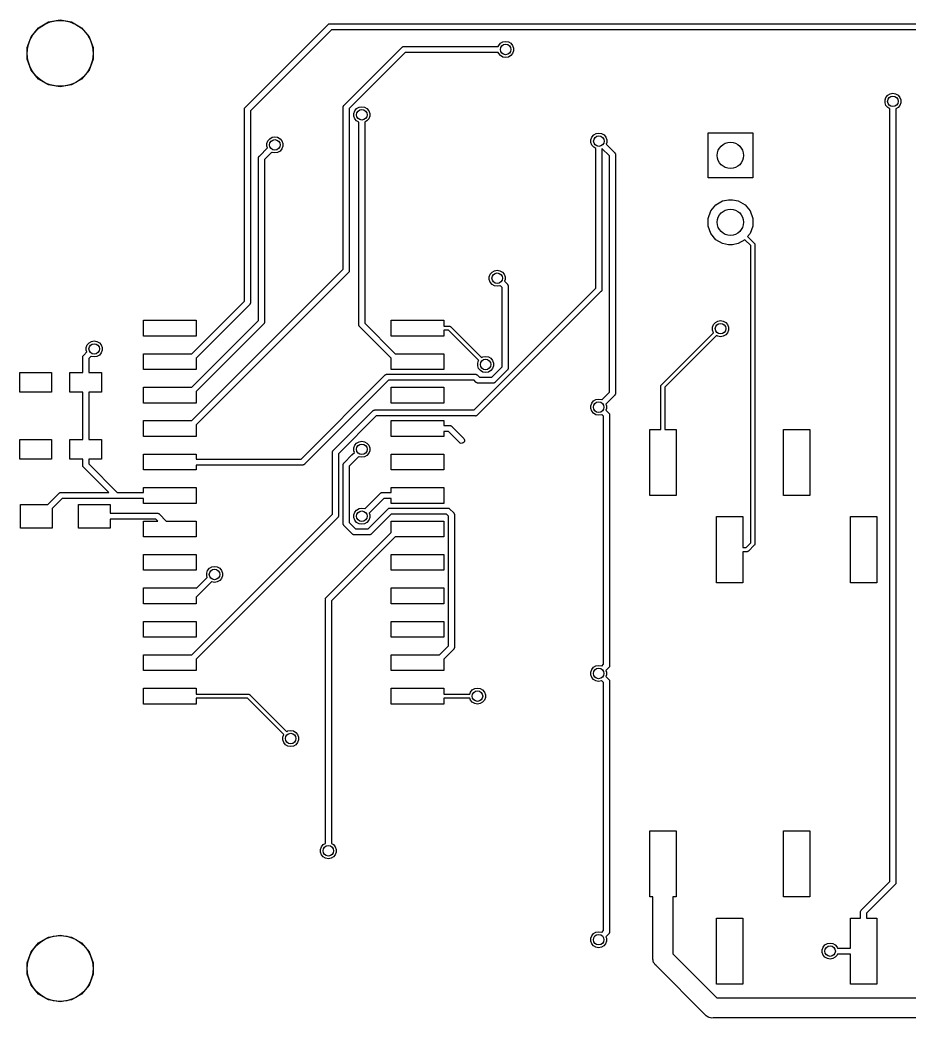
# Model space of a CAD drawing. Extents: x 107.7 to 187.2, y -109.2 to -71.3.
# Drawn here: x 107.67 to 141.43, y -109.22 to -71.33 of the extents above; entities that cross this region are included whole.
import ezdxf

# ---------------------------------------------------------------- set-up
doc = ezdxf.new("R2010")
doc.units = 0
doc.header["$MEASUREMENT"] = 0
doc.layers.add('BLACK', color=7, linetype='CONTINUOUS')

msp = doc.modelspace()

# ---------------------------------------------------------------- linework, layer by layer
at = {"layer": 'BLACK', "linetype": 'CONTINUOUS'}
for p, q in [((108.379, -71.6281), (108.76, -71.4077)), ((108.76, -71.4077), (109.195, -71.3311)), ((109.195, -71.3311), (109.629, -71.4077)), ((109.629, -71.4077), (110.01, -71.6281)), ((116.229, -74.6475), (119.365, -71.5119)), ((119.365, -71.5119), (119.375, -71.5003)), ((119.375, -71.5003), (119.388, -71.4927)), ((119.388, -71.4927), (119.4, -71.484)), ((119.4, -71.484), (119.405, -71.4827)), ((119.405, -71.4827), (119.41, -71.4801)), ((119.41, -71.4801), (119.425, -71.4775)), ((119.425, -71.4775), (119.439, -71.4736)), ((119.439, -71.4736), (119.454, -71.4749)), ((119.454, -71.4749), (163.235, -71.4749)), ((107.945, -72.38), (108.095, -71.9658)), ((108.095, -71.9658), (108.379, -71.6281)), ((110.01, -71.6281), (110.294, -71.9658)), ((110.294, -71.9658), (110.445, -72.38)), ((119.497, -71.7035), (116.421, -74.7792)), ((163.193, -71.7035), (119.497, -71.7035)), ((122.168, -72.3737), (122.178, -72.3621)), ((122.178, -72.3621), (122.191, -72.3545)), ((122.191, -72.3545), (122.204, -72.3458)), ((122.204, -72.3458), (122.209, -72.3444)), ((122.209, -72.3444), (122.213, -72.3419)), ((122.213, -72.3419), (122.228, -72.3393)), ((122.228, -72.3393), (122.243, -72.3353)), ((122.243, -72.3353), (122.258, -72.3367)), ((122.258, -72.3367), (125.833, -72.3367)), ((125.833, -72.3367), (125.847, -72.2986)), ((125.847, -72.2986), (125.915, -72.2176)), ((125.915, -72.2176), (126.007, -72.1647)), ((126.007, -72.1647), (126.111, -72.1463)), ((126.111, -72.1463), (126.215, -72.1647)), ((126.215, -72.1647), (126.307, -72.2176)), ((126.307, -72.2176), (126.375, -72.2986)), ((126.375, -72.2986), (126.411, -72.3981)), ((107.945, -72.8208), (107.945, -72.38)), ((110.445, -72.38), (110.445, -72.8208)), ((119.981, -74.5614), (122.168, -72.3737)), ((122.3, -72.5653), (120.172, -74.6931)), ((125.833, -72.5653), (122.3, -72.5653)), ((125.847, -72.6033), (125.833, -72.5653)), ((125.915, -72.6843), (125.847, -72.6033)), ((126.007, -72.7372), (125.915, -72.6843)), ((126.111, -72.7556), (126.007, -72.7372)), ((126.215, -72.7372), (126.111, -72.7556)), ((126.307, -72.6843), (126.215, -72.7372)), ((126.375, -72.6033), (126.307, -72.6843)), ((126.411, -72.5039), (126.375, -72.6033)), ((126.411, -72.3981), (126.411, -72.5039)), ((108.095, -73.235), (107.945, -72.8208)), ((110.445, -72.8208), (110.294, -73.235)), ((108.379, -73.5727), (108.095, -73.235)), ((110.294, -73.235), (110.01, -73.5727)), ((108.76, -73.7931), (108.379, -73.5727)), ((109.195, -73.8697), (108.76, -73.7931)), ((109.629, -73.7931), (109.195, -73.8697)), ((110.01, -73.5727), (109.629, -73.7931)), ((140.551, -74.2685), (140.619, -74.1874)), ((140.619, -74.1874), (140.711, -74.1345)), ((140.711, -74.1345), (140.815, -74.1162)), ((140.815, -74.1162), (140.919, -74.1345)), ((140.919, -74.1345), (141.011, -74.1874)), ((141.011, -74.1874), (141.079, -74.2685)), ((119.942, -74.6357), (119.946, -74.621)), ((119.944, -74.6508), (119.942, -74.6357)), ((119.946, -74.621), (119.949, -74.6061)), ((119.949, -74.6061), (119.951, -74.6017)), ((119.951, -74.6017), (119.953, -74.5967)), ((119.953, -74.5967), (119.961, -74.5843)), ((119.961, -74.5843), (119.969, -74.5712)), ((119.969, -74.5712), (119.981, -74.5614)), ((120.546, -74.6437), (120.65, -74.6254)), ((120.65, -74.6254), (120.754, -74.6437)), ((140.515, -74.3679), (140.551, -74.2685)), ((140.515, -74.4737), (140.515, -74.3679)), ((140.551, -74.5731), (140.515, -74.4737)), ((140.619, -74.6541), (140.551, -74.5731)), ((141.079, -74.5731), (141.011, -74.6541)), ((141.079, -74.2685), (141.115, -74.3679)), ((141.115, -74.4737), (141.079, -74.5731)), ((141.115, -74.3679), (141.115, -74.4737)), ((116.191, -74.7218), (116.195, -74.7071)), ((116.192, -74.7369), (116.191, -74.7218)), ((116.192, -82.0089), (116.192, -74.7369)), ((116.195, -74.7071), (116.198, -74.6922)), ((116.198, -74.6922), (116.2, -74.6878)), ((116.2, -74.6878), (116.201, -74.6828)), ((116.201, -74.6828), (116.21, -74.6704)), ((116.21, -74.6704), (116.218, -74.6573)), ((116.218, -74.6573), (116.229, -74.6475)), ((116.421, -74.7792), (116.421, -82.0512)), ((119.944, -80.7976), (119.944, -74.6508)), ((120.172, -74.6931), (120.172, -80.8399)), ((120.35, -74.8771), (120.386, -74.7777)), ((120.35, -74.9829), (120.35, -74.8771)), ((120.386, -75.0823), (120.35, -74.9829)), ((120.386, -74.7777), (120.454, -74.6966)), ((120.454, -74.6966), (120.546, -74.6437)), ((120.754, -74.6437), (120.846, -74.6966)), ((120.846, -74.6966), (120.914, -74.7777)), ((120.914, -74.7777), (120.95, -74.8771)), ((120.95, -74.9829), (120.914, -75.0823)), ((120.95, -74.8771), (120.95, -74.9829)), ((140.701, -74.7012), (140.619, -74.6541)), ((140.701, -74.8551), (140.701, -74.7012)), ((140.701, -104.034), (140.701, -74.8551)), ((140.701, -74.8551), (140.701, -74.8551)), ((141.011, -74.6541), (140.929, -74.7012)), ((140.929, -74.7012), (140.929, -104.076)), ((120.454, -75.1634), (120.386, -75.0823)), ((120.536, -75.2104), (120.454, -75.1634)), ((120.536, -82.8874), (120.536, -75.2104)), ((120.846, -75.1634), (120.764, -75.2104)), ((120.764, -75.2104), (120.764, -82.8451)), ((120.914, -75.0823), (120.846, -75.1634)), ((117.244, -75.7867), (117.348, -75.7684)), ((117.348, -75.7684), (117.452, -75.7867)), ((129.351, -75.8775), (129.388, -75.7781)), ((129.388, -75.7781), (129.456, -75.697)), ((129.456, -75.697), (129.547, -75.6441)), ((129.547, -75.6441), (129.651, -75.6258)), ((129.651, -75.6258), (129.756, -75.6441)), ((129.756, -75.6441), (129.847, -75.697)), ((129.847, -75.697), (129.915, -75.7781)), ((129.915, -75.7781), (129.951, -75.8775)), ((133.795, -77.3218), (133.795, -75.6218)), ((133.795, -75.6218), (135.495, -75.6218)), ((135.495, -75.6218), (135.495, -77.3218)), ((117.048, -76.0201), (117.084, -75.9207)), ((117.048, -76.1259), (117.048, -76.0201)), ((117.071, -76.1886), (117.048, -76.1259)), ((117.084, -75.9207), (117.152, -75.8396)), ((117.152, -75.8396), (117.244, -75.7867)), ((117.452, -75.7867), (117.544, -75.8396)), ((117.544, -75.8396), (117.612, -75.9207)), ((117.612, -75.9207), (117.648, -76.0201)), ((117.648, -76.1259), (117.612, -76.2253)), ((117.648, -76.0201), (117.648, -76.1259)), ((129.351, -75.9833), (129.351, -75.8775)), ((129.388, -76.0827), (129.351, -75.9833)), ((129.456, -76.1638), (129.388, -76.0827)), ((129.951, -75.9833), (129.929, -76.046)), ((129.929, -76.046), (130.242, -76.3592)), ((129.951, -75.8775), (129.951, -75.9833)), ((116.731, -76.5413), (116.733, -76.5369)), ((116.733, -76.5369), (116.735, -76.5319)), ((116.735, -76.5319), (116.744, -76.5195)), ((116.744, -76.5195), (116.751, -76.5064)), ((116.751, -76.5064), (116.763, -76.4966)), ((116.763, -76.4966), (117.071, -76.1886)), ((117.231, -76.3518), (116.954, -76.6283)), ((117.244, -76.3593), (117.231, -76.3518)), ((117.348, -76.3776), (117.244, -76.3593)), ((117.452, -76.3593), (117.348, -76.3776)), ((117.544, -76.3064), (117.452, -76.3593)), ((117.612, -76.2253), (117.544, -76.3064)), ((129.537, -76.2108), (129.456, -76.1638)), ((129.537, -76.3647), (129.537, -76.2108)), ((129.537, -81.5123), (129.537, -76.3647)), ((129.537, -76.3647), (129.537, -76.3647)), ((129.769, -76.2092), (129.766, -76.2108)), ((129.766, -76.2108), (129.766, -81.5547)), ((130.05, -76.4909), (129.769, -76.2092)), ((130.05, -85.4595), (130.05, -76.4909)), ((130.242, -76.3592), (130.253, -76.3689)), ((130.253, -76.3689), (130.261, -76.3821)), ((130.261, -76.3821), (130.27, -76.3945)), ((130.27, -76.3945), (130.271, -76.3994)), ((130.271, -76.3994), (130.274, -76.4038)), ((130.274, -76.4038), (130.276, -76.4188)), ((130.276, -76.4188), (130.28, -76.4334)), ((130.28, -76.4334), (130.279, -76.4485)), ((130.279, -76.4485), (130.279, -85.5019)), ((116.724, -76.5709), (116.728, -76.5562)), ((116.726, -76.586), (116.724, -76.5709)), ((116.726, -77.48), (116.726, -76.586)), ((116.728, -76.5562), (116.731, -76.5413)), ((116.954, -76.6283), (116.954, -82.7878)), ((116.726, -82.7455), (116.726, -77.48)), ((116.726, -77.48), (116.726, -77.48)), ((135.495, -77.3218), (133.795, -77.3218)), ((133.898, -78.5802), (134.091, -78.3506)), ((134.091, -78.3506), (134.35, -78.2007)), ((134.35, -78.2007), (134.571, -78.1618)), ((134.571, -78.1618), (134.72, -78.1618)), ((134.72, -78.1618), (134.941, -78.2007)), ((134.941, -78.2007), (135.2, -78.3506)), ((135.2, -78.3506), (135.393, -78.5802)), ((133.795, -78.8619), (133.898, -78.5802)), ((135.393, -78.5802), (135.495, -78.8619)), ((133.795, -79.1617), (133.795, -78.8619)), ((133.898, -79.4433), (133.795, -79.1617)), ((135.495, -79.1617), (135.393, -79.4433)), ((135.495, -78.8619), (135.495, -79.1617)), ((134.091, -79.673), (133.898, -79.4433)), ((135.393, -79.4433), (135.298, -79.5565)), ((135.298, -79.5565), (135.547, -79.8055)), ((134.35, -79.8228), (134.091, -79.673)), ((134.571, -79.8618), (134.35, -79.8228)), ((134.72, -79.8618), (134.571, -79.8618)), ((134.941, -79.8228), (134.72, -79.8618)), ((135.199, -79.6735), (134.941, -79.8228)), ((135.419, -79.8933), (135.199, -79.6735)), ((135.419, -91.1854), (135.419, -79.8933)), ((135.547, -79.8055), (135.555, -79.812)), ((135.555, -79.812), (135.56, -79.8208)), ((135.56, -79.8208), (135.566, -79.8291)), ((135.566, -79.8291), (135.566, -79.8324)), ((135.566, -79.8324), (135.568, -79.8353)), ((135.568, -79.8353), (135.57, -79.8453)), ((135.57, -79.8453), (135.572, -79.855)), ((135.572, -79.855), (135.572, -79.8651)), ((135.572, -79.8651), (135.572, -91.2137)), ((114.199, -86.5426), (119.944, -80.7976)), ((120.135, -80.9292), (114.36, -86.7042)), ((120.147, -80.9195), (120.135, -80.9292)), ((120.154, -80.9064), (120.147, -80.9195)), ((120.163, -80.894), (120.154, -80.9064)), ((120.164, -80.889), (120.163, -80.894)), ((120.167, -80.8846), (120.164, -80.889)), ((120.17, -80.8697), (120.167, -80.8846)), ((120.174, -80.855), (120.17, -80.8697)), ((120.172, -80.8399), (120.174, -80.855)), ((125.491, -81.0823), (125.527, -80.9829)), ((125.491, -81.1881), (125.491, -81.0823)), ((125.527, -80.9829), (125.595, -80.9019)), ((125.595, -80.9019), (125.687, -80.849)), ((125.687, -80.849), (125.791, -80.8306)), ((125.791, -80.8306), (125.895, -80.849)), ((125.895, -80.849), (125.987, -80.9019)), ((125.987, -80.9019), (126.055, -80.9829)), ((126.055, -80.9829), (126.091, -81.0823)), ((126.091, -81.0823), (126.091, -81.1881)), ((125.527, -81.2875), (125.491, -81.1881)), ((125.595, -81.3686), (125.527, -81.2875)), ((125.687, -81.4215), (125.595, -81.3686)), ((125.791, -81.4398), (125.687, -81.4215)), ((125.895, -81.4215), (125.791, -81.4398)), ((125.908, -81.414), (125.895, -81.4215)), ((125.977, -81.4826), (125.908, -81.414)), ((126.091, -81.1881), (126.068, -81.2508)), ((126.068, -81.2508), (126.168, -81.3509)), ((126.168, -81.3509), (126.18, -81.3606)), ((126.18, -81.3606), (126.187, -81.3737)), ((126.187, -81.3737), (126.196, -81.3862)), ((126.196, -81.3862), (126.197, -81.3911)), ((126.197, -81.3911), (126.2, -81.3955)), ((126.2, -81.3955), (126.203, -81.4105)), ((126.203, -81.4105), (126.207, -81.4251)), ((126.207, -81.4251), (126.205, -81.4402)), ((126.205, -81.4402), (126.205, -84.5404)), ((124.913, -86.1362), (129.537, -81.5123)), ((129.729, -81.644), (125.045, -86.3278)), ((125.977, -84.498), (125.977, -81.4826)), ((129.74, -81.6343), (129.729, -81.644)), ((129.748, -81.6211), (129.74, -81.6343)), ((129.757, -81.6087), (129.748, -81.6211)), ((129.758, -81.6038), (129.757, -81.6087)), ((129.76, -81.5994), (129.758, -81.6038)), ((129.763, -81.5844), (129.76, -81.5994)), ((129.767, -81.5698), (129.763, -81.5844)), ((129.766, -81.5547), (129.767, -81.5698)), ((114.199, -84.0026), (116.192, -82.0089)), ((116.384, -82.1405), (114.36, -84.1642)), ((116.396, -82.1308), (116.384, -82.1405)), ((116.403, -82.1177), (116.396, -82.1308)), ((116.412, -82.1053), (116.403, -82.1177)), ((116.413, -82.1003), (116.412, -82.1053)), ((116.416, -82.0959), (116.413, -82.1003)), ((116.418, -82.0809), (116.416, -82.0959)), ((116.422, -82.0663), (116.418, -82.0809)), ((116.421, -82.0512), (116.422, -82.0663)), ((112.36, -83.3326), (112.36, -82.7326)), ((112.36, -82.7326), (114.36, -82.7326)), ((114.199, -85.2726), (116.726, -82.7455)), ((114.36, -82.7326), (114.36, -83.3326)), ((116.917, -82.8772), (114.36, -85.4342)), ((116.929, -82.8674), (116.917, -82.8772)), ((116.936, -82.8543), (116.929, -82.8674)), ((116.945, -82.8419), (116.936, -82.8543)), ((116.947, -82.8369), (116.945, -82.8419)), ((116.949, -82.8325), (116.947, -82.8369)), ((116.952, -82.8176), (116.949, -82.8325)), ((116.956, -82.8029), (116.952, -82.8176)), ((116.954, -82.7878), (116.956, -82.8029)), ((120.534, -82.9025), (120.536, -82.8874)), ((120.538, -82.9172), (120.534, -82.9025)), ((120.541, -82.9321), (120.538, -82.9172)), ((120.543, -82.9365), (120.541, -82.9321)), ((120.545, -82.9415), (120.543, -82.9365)), ((120.554, -82.9539), (120.545, -82.9415)), ((120.561, -82.967), (120.554, -82.9539)), ((120.573, -82.9768), (120.561, -82.967)), ((121.76, -84.1642), (120.573, -82.9768)), ((120.764, -82.8451), (121.922, -84.0026)), ((121.76, -83.3326), (121.76, -82.7326)), ((121.76, -82.7326), (123.76, -82.7326)), ((123.76, -82.7326), (123.76, -82.9564)), ((123.76, -82.9564), (123.969, -82.9564)), ((123.969, -82.9564), (123.979, -82.9555)), ((123.979, -82.9555), (123.989, -82.9581)), ((123.989, -82.9581), (123.999, -82.9599)), ((123.999, -82.9599), (124.002, -82.9616)), ((124.002, -82.9616), (124.005, -82.9625)), ((124.005, -82.9625), (124.014, -82.9683)), ((124.014, -82.9683), (124.022, -82.9733)), ((124.022, -82.9733), (124.029, -82.9811)), ((133.97, -82.9971), (134.006, -82.8977)), ((134.006, -82.8977), (134.074, -82.8166)), ((134.074, -82.8166), (134.166, -82.7637)), ((134.166, -82.7637), (134.27, -82.7454)), ((134.27, -82.7454), (134.374, -82.7637)), ((134.374, -82.7637), (134.466, -82.8166)), ((134.466, -82.8166), (134.534, -82.8977)), ((134.534, -82.8977), (134.57, -82.9971)), ((114.36, -83.3326), (112.36, -83.3326)), ((123.76, -83.3326), (121.76, -83.3326)), ((123.941, -83.1088), (123.76, -83.1088)), ((123.76, -83.1088), (123.76, -83.3326)), ((125.088, -84.2557), (123.941, -83.1088)), ((124.029, -82.9811), (125.199, -84.1509)), ((132.028, -85.1838), (134.008, -83.2043)), ((134.119, -83.3091), (132.156, -85.2716)), ((133.97, -83.1029), (133.97, -82.9971)), ((134.006, -83.2023), (133.97, -83.1029)), ((134.008, -83.2043), (134.006, -83.2023)), ((134.166, -83.3363), (134.119, -83.3091)), ((134.27, -83.3546), (134.166, -83.3363)), ((134.374, -83.3363), (134.27, -83.3546)), ((134.466, -83.2834), (134.374, -83.3363)), ((134.534, -83.2023), (134.466, -83.2834)), ((134.57, -83.1029), (134.534, -83.2023)), ((134.57, -82.9971), (134.57, -83.1029)), ((110.19, -83.7671), (110.226, -83.6677)), ((110.226, -83.6677), (110.294, -83.5866)), ((110.294, -83.5866), (110.386, -83.5337)), ((110.386, -83.5337), (110.49, -83.5154)), ((110.49, -83.5154), (110.594, -83.5337)), ((110.594, -83.5337), (110.686, -83.5866)), ((110.686, -83.5866), (110.754, -83.6677)), ((110.754, -83.6677), (110.79, -83.7671)), ((110.054, -84.1299), (110.058, -84.1152)), ((110.058, -84.1152), (110.061, -84.1003)), ((110.061, -84.1003), (110.063, -84.0959)), ((110.063, -84.0959), (110.065, -84.0909)), ((110.065, -84.0909), (110.074, -84.0785)), ((110.074, -84.0785), (110.081, -84.0654)), ((110.081, -84.0654), (110.093, -84.0556)), ((110.093, -84.0556), (110.213, -83.9356)), ((110.19, -83.8729), (110.19, -83.7671)), ((110.213, -83.9356), (110.19, -83.8729)), ((110.373, -84.0988), (110.284, -84.1873)), ((110.386, -84.1063), (110.373, -84.0988)), ((110.49, -84.1246), (110.386, -84.1063)), ((110.594, -84.1063), (110.49, -84.1246)), ((110.686, -84.0534), (110.594, -84.1063)), ((110.754, -83.9723), (110.686, -84.0534)), ((110.79, -83.8729), (110.754, -83.9723)), ((110.79, -83.7671), (110.79, -83.8729)), ((112.36, -84.6026), (112.36, -84.0026)), ((112.36, -84.0026), (114.199, -84.0026)), ((121.922, -84.0026), (123.76, -84.0026)), ((123.76, -84.0026), (123.76, -84.6026)), ((125.246, -84.1237), (125.35, -84.1054)), ((125.35, -84.1054), (125.454, -84.1237)), ((110.056, -84.145), (110.054, -84.1299)), ((110.056, -84.715), (110.056, -84.145)), ((110.284, -84.1873), (110.284, -84.715)), ((114.36, -84.1642), (114.36, -84.6026)), ((121.76, -84.6026), (121.76, -84.1642)), ((125.05, -84.3571), (125.086, -84.2577)), ((125.05, -84.4629), (125.05, -84.3571)), ((125.086, -84.5623), (125.05, -84.4629)), ((125.086, -84.2577), (125.088, -84.2557)), ((125.199, -84.1509), (125.246, -84.1237)), ((125.454, -84.1237), (125.546, -84.1766)), ((125.546, -84.1766), (125.614, -84.2577)), ((125.614, -84.2577), (125.65, -84.3571)), ((125.65, -84.4629), (125.614, -84.5623)), ((125.65, -84.3571), (125.65, -84.4629)), ((107.67, -85.465), (107.67, -84.715)), ((107.67, -84.715), (108.87, -84.715)), ((108.87, -84.715), (108.87, -85.465)), ((109.57, -85.465), (109.57, -84.715)), ((109.57, -84.715), (110.056, -84.715)), ((110.284, -84.715), (110.77, -84.715)), ((110.77, -84.715), (110.77, -85.465)), ((114.36, -84.6026), (112.36, -84.6026)), ((118.347, -87.9983), (121.528, -84.8174)), ((121.528, -84.8174), (121.538, -84.8058)), ((121.538, -84.8058), (121.551, -84.7982)), ((121.551, -84.7982), (121.563, -84.7895)), ((121.563, -84.7895), (121.568, -84.7882)), ((121.568, -84.7882), (121.573, -84.7856)), ((121.573, -84.7856), (121.588, -84.783)), ((121.588, -84.783), (121.602, -84.7791)), ((121.602, -84.7791), (121.617, -84.7804)), ((121.617, -84.7804), (124.953, -84.7804)), ((123.76, -84.6026), (121.76, -84.6026)), ((124.953, -84.7804), (124.969, -84.7791)), ((124.969, -84.7791), (124.983, -84.783)), ((124.983, -84.783), (124.998, -84.7856)), ((124.998, -84.7856), (125.003, -84.7882)), ((125.003, -84.7882), (125.007, -84.7895)), ((125.007, -84.7895), (125.02, -84.7982)), ((125.02, -84.7982), (125.033, -84.8058)), ((125.033, -84.8058), (125.043, -84.8174)), ((125.043, -84.8174), (125.113, -84.8878)), ((125.154, -84.6434), (125.086, -84.5623)), ((125.246, -84.6963), (125.154, -84.6434)), ((125.35, -84.7146), (125.246, -84.6963)), ((125.454, -84.6963), (125.35, -84.7146)), ((125.546, -84.6434), (125.454, -84.6963)), ((125.614, -84.5623), (125.546, -84.6434)), ((125.587, -84.8878), (125.977, -84.498)), ((126.168, -84.6297), (125.719, -85.0794)), ((126.18, -84.62), (126.168, -84.6297)), ((126.187, -84.6068), (126.18, -84.62)), ((126.196, -84.5944), (126.187, -84.6068)), ((126.197, -84.5895), (126.196, -84.5944)), ((126.2, -84.585), (126.197, -84.5895)), ((126.203, -84.5701), (126.2, -84.585)), ((126.207, -84.5555), (126.203, -84.5701)), ((126.205, -84.5404), (126.207, -84.5555)), ((121.66, -85.009), (118.479, -88.1899)), ((124.911, -85.009), (121.66, -85.009)), ((124.981, -85.0794), (124.911, -85.009)), ((124.991, -85.091), (124.981, -85.0794)), ((125.004, -85.0986), (124.991, -85.091)), ((125.017, -85.1073), (125.004, -85.0986)), ((125.022, -85.1086), (125.017, -85.1073)), ((125.026, -85.1112), (125.022, -85.1086)), ((125.041, -85.1138), (125.026, -85.1112)), ((125.056, -85.1177), (125.041, -85.1138)), ((125.071, -85.1164), (125.056, -85.1177)), ((125.629, -85.1164), (125.071, -85.1164)), ((125.113, -84.8878), (125.587, -84.8878)), ((125.644, -85.1177), (125.629, -85.1164)), ((125.659, -85.1138), (125.644, -85.1177)), ((125.674, -85.1112), (125.659, -85.1138)), ((125.678, -85.1086), (125.674, -85.1112)), ((125.683, -85.1073), (125.678, -85.1086)), ((125.696, -85.0986), (125.683, -85.1073)), ((125.709, -85.091), (125.696, -85.0986)), ((125.719, -85.0794), (125.709, -85.091)), ((132.003, -85.2333), (132.006, -85.2235)), ((132.004, -85.2433), (132.003, -85.2333)), ((132.004, -86.875), (132.004, -85.2433)), ((132.006, -85.2235), (132.007, -85.2135)), ((132.007, -85.2135), (132.009, -85.2106)), ((132.009, -85.2106), (132.01, -85.2073)), ((132.01, -85.2073), (132.016, -85.199)), ((132.016, -85.199), (132.021, -85.1903)), ((132.021, -85.1903), (132.028, -85.1838)), ((108.87, -85.465), (107.67, -85.465)), ((110.056, -85.465), (109.57, -85.465)), ((110.056, -87.255), (110.056, -85.465)), ((110.77, -85.465), (110.284, -85.465)), ((110.284, -85.465), (110.284, -87.255)), ((112.36, -85.8726), (112.36, -85.2726)), ((112.36, -85.2726), (114.199, -85.2726)), ((114.36, -85.4342), (114.36, -85.8726)), ((121.76, -85.8726), (121.76, -85.2726)), ((121.76, -85.2726), (123.76, -85.2726)), ((123.76, -85.2726), (123.76, -85.8726)), ((129.759, -85.751), (130.05, -85.4595)), ((130.242, -85.5912), (129.919, -85.9142)), ((130.253, -85.5815), (130.242, -85.5912)), ((130.261, -85.5683), (130.253, -85.5815)), ((130.27, -85.5559), (130.261, -85.5683)), ((130.271, -85.551), (130.27, -85.5559)), ((130.274, -85.5466), (130.271, -85.551)), ((130.276, -85.5316), (130.274, -85.5466)), ((130.28, -85.517), (130.276, -85.5316)), ((130.279, -85.5019), (130.28, -85.517)), ((132.156, -85.2716), (132.156, -86.875)), ((114.36, -85.8726), (112.36, -85.8726)), ((123.76, -85.8726), (121.76, -85.8726)), ((129.342, -85.9769), (129.378, -85.8775)), ((129.342, -86.0827), (129.342, -85.9769)), ((129.378, -85.8775), (129.446, -85.7964)), ((129.446, -85.7964), (129.537, -85.7435)), ((129.537, -85.7435), (129.642, -85.7252)), ((129.642, -85.7252), (129.746, -85.7435)), ((129.746, -85.7435), (129.759, -85.751)), ((129.919, -85.9142), (129.942, -85.9769)), ((129.942, -85.9769), (129.942, -86.0827)), ((119.574, -87.6679), (121.069, -86.1732)), ((121.201, -86.3648), (119.766, -87.7995)), ((121.069, -86.1732), (121.079, -86.1616)), ((121.079, -86.1616), (121.092, -86.154)), ((121.092, -86.154), (121.104, -86.1453)), ((121.104, -86.1453), (121.109, -86.144)), ((121.109, -86.144), (121.113, -86.1414)), ((121.113, -86.1414), (121.128, -86.1388)), ((121.128, -86.1388), (121.143, -86.1349)), ((121.143, -86.1349), (121.158, -86.1362)), ((121.158, -86.1362), (124.913, -86.1362)), ((124.956, -86.3648), (121.201, -86.3648)), ((124.971, -86.3661), (124.956, -86.3648)), ((124.985, -86.3622), (124.971, -86.3661)), ((125, -86.3596), (124.985, -86.3622)), ((125.005, -86.357), (125, -86.3596)), ((125.01, -86.3557), (125.005, -86.357)), ((125.022, -86.347), (125.01, -86.3557)), ((125.035, -86.3394), (125.022, -86.347)), ((125.045, -86.3278), (125.035, -86.3394)), ((129.378, -86.1821), (129.342, -86.0827)), ((129.446, -86.2632), (129.378, -86.1821)), ((129.537, -86.3161), (129.446, -86.2632)), ((129.642, -86.3344), (129.537, -86.3161)), ((129.746, -86.3161), (129.642, -86.3344)), ((129.759, -86.3086), (129.746, -86.3161)), ((129.827, -86.3771), (129.759, -86.3086)), ((129.827, -95.7917), (129.827, -86.3771)), ((129.942, -86.0827), (129.919, -86.1454)), ((129.919, -86.1454), (130.019, -86.2454)), ((130.019, -86.2454), (130.031, -86.2552)), ((130.031, -86.2552), (130.038, -86.2683)), ((130.038, -86.2683), (130.047, -86.2807)), ((130.047, -86.2807), (130.048, -86.2857)), ((130.048, -86.2857), (130.051, -86.2901)), ((130.051, -86.2901), (130.053, -86.305)), ((130.053, -86.305), (130.057, -86.3197)), ((130.057, -86.3197), (130.056, -86.3348)), ((130.056, -86.3348), (130.056, -95.834)), ((112.36, -87.1426), (112.36, -86.5426)), ((112.36, -86.5426), (114.199, -86.5426)), ((114.36, -86.7042), (114.36, -87.1426)), ((121.76, -87.1426), (121.76, -86.5426)), ((121.76, -86.5426), (123.76, -86.5426)), ((123.76, -86.5426), (123.76, -86.7283)), ((123.76, -86.7283), (123.984, -86.7283)), ((123.984, -86.7283), (123.999, -86.727)), ((123.999, -86.727), (124.014, -86.7309)), ((124.014, -86.7309), (124.028, -86.7335)), ((124.028, -86.7335), (124.033, -86.7361)), ((124.033, -86.7361), (124.038, -86.7374)), ((124.038, -86.7374), (124.05, -86.7461)), ((124.05, -86.7461), (124.063, -86.7537)), ((124.063, -86.7537), (124.073, -86.7653)), ((124.073, -86.7653), (124.524, -87.2162)), ((114.36, -87.1426), (112.36, -87.1426)), ((123.76, -87.1426), (121.76, -87.1426)), ((123.941, -86.9569), (123.76, -86.9569)), ((123.76, -86.9569), (123.76, -87.1426)), ((124.362, -87.3779), (123.941, -86.9569)), ((131.58, -89.385), (131.58, -86.875)), ((131.58, -86.875), (132.004, -86.875)), ((132.156, -86.875), (132.58, -86.875)), ((132.58, -86.875), (132.58, -89.385)), ((136.66, -89.385), (136.66, -86.875)), ((136.66, -86.875), (137.66, -86.875)), ((137.66, -86.875), (137.66, -89.385)), ((107.67, -88.005), (107.67, -87.255)), ((107.67, -87.255), (108.87, -87.255)), ((108.87, -87.255), (108.87, -88.005)), ((109.57, -88.005), (109.57, -87.255)), ((109.57, -87.255), (110.056, -87.255)), ((110.284, -87.255), (110.77, -87.255)), ((110.77, -87.255), (110.77, -88.005)), ((120.35, -87.5771), (120.386, -87.4777)), ((120.386, -87.4777), (120.454, -87.3966)), ((120.454, -87.3966), (120.546, -87.3437)), ((120.546, -87.3437), (120.65, -87.3254)), ((120.65, -87.3254), (120.754, -87.3437)), ((120.754, -87.3437), (120.846, -87.3966)), ((120.846, -87.3966), (120.914, -87.4777)), ((120.914, -87.4777), (120.95, -87.5771)), ((124.387, -87.3952), (124.362, -87.3779)), ((124.426, -87.4056), (124.387, -87.3952)), ((124.466, -87.4021), (124.426, -87.4056)), ((124.503, -87.3851), (124.466, -87.4021)), ((124.531, -87.3566), (124.503, -87.3851)), ((124.524, -87.2162), (124.541, -87.2409)), ((124.548, -87.32), (124.531, -87.3566)), ((124.541, -87.2409), (124.552, -87.2799)), ((124.552, -87.2799), (124.548, -87.32)), ((112.36, -88.4126), (112.36, -87.8126)), ((112.36, -87.8126), (114.36, -87.8126)), ((114.36, -87.8126), (114.36, -87.9983)), ((119.536, -87.7421), (119.54, -87.7274)), ((119.537, -87.7572), (119.536, -87.7421)), ((119.537, -90.094), (119.537, -87.7572)), ((119.54, -87.7274), (119.542, -87.7125)), ((119.542, -87.7125), (119.545, -87.7081)), ((119.545, -87.7081), (119.546, -87.7032)), ((119.546, -87.7032), (119.555, -87.6907)), ((119.555, -87.6907), (119.563, -87.6776)), ((119.563, -87.6776), (119.574, -87.6679)), ((119.766, -87.7995), (119.766, -90.1363)), ((119.981, -88.1378), (120.276, -87.8421)), ((120.276, -87.8421), (120.373, -87.7456)), ((120.276, -87.8421), (120.276, -87.8421)), ((120.35, -87.6829), (120.35, -87.5771)), ((120.373, -87.7456), (120.35, -87.6829)), ((120.846, -87.8634), (120.754, -87.9163)), ((120.914, -87.7823), (120.846, -87.8634)), ((120.95, -87.6829), (120.914, -87.7823)), ((120.95, -87.5771), (120.95, -87.6829)), ((121.76, -88.4126), (121.76, -87.8126)), ((121.76, -87.8126), (123.76, -87.8126)), ((123.76, -87.8126), (123.76, -88.4126)), ((108.87, -88.005), (107.67, -88.005)), ((110.056, -88.005), (109.57, -88.005)), ((110.054, -88.2437), (110.056, -88.2286)), ((110.058, -88.2584), (110.054, -88.2437)), ((110.056, -88.2286), (110.056, -88.005)), ((110.061, -88.2733), (110.058, -88.2584)), ((110.063, -88.2777), (110.061, -88.2733)), ((110.065, -88.2826), (110.063, -88.2777)), ((110.074, -88.2951), (110.065, -88.2826)), ((110.77, -88.005), (110.284, -88.005)), ((110.284, -88.005), (110.284, -88.1863)), ((110.284, -88.1863), (111.366, -89.2683)), ((114.36, -87.9983), (118.347, -87.9983)), ((118.389, -88.2269), (114.36, -88.2269)), ((114.36, -88.2269), (114.36, -88.4126)), ((118.405, -88.2282), (118.389, -88.2269)), ((118.419, -88.2243), (118.405, -88.2282)), ((118.434, -88.2217), (118.419, -88.2243)), ((118.439, -88.2191), (118.434, -88.2217)), ((118.443, -88.2178), (118.439, -88.2191)), ((118.456, -88.2091), (118.443, -88.2178)), ((118.469, -88.2015), (118.456, -88.2091)), ((118.479, -88.1899), (118.469, -88.2015)), ((119.942, -88.212), (119.946, -88.1973)), ((119.944, -88.2271), (119.942, -88.212)), ((119.944, -90.4492), (119.944, -88.2271)), ((119.946, -88.1973), (119.949, -88.1824)), ((119.949, -88.1824), (119.951, -88.178)), ((119.951, -88.178), (119.953, -88.1731)), ((119.953, -88.1731), (119.961, -88.1606)), ((119.961, -88.1606), (119.969, -88.1475)), ((119.969, -88.1475), (119.981, -88.1378)), ((120.438, -88.0038), (120.172, -88.2694)), ((120.172, -88.2694), (120.172, -90.4069)), ((120.533, -87.9088), (120.438, -88.0037)), ((120.438, -88.0037), (120.438, -88.0038)), ((120.546, -87.9163), (120.533, -87.9088)), ((120.65, -87.9346), (120.546, -87.9163)), ((120.754, -87.9163), (120.65, -87.9346)), ((110.081, -88.3082), (110.074, -88.2951)), ((110.093, -88.318), (110.081, -88.3082)), ((111.043, -89.2683), (110.093, -88.318)), ((114.36, -88.4126), (112.36, -88.4126)), ((123.76, -88.4126), (121.76, -88.4126)), ((108.728, -89.72), (109.143, -89.3053)), ((109.143, -89.3053), (109.153, -89.2937)), ((109.153, -89.2937), (109.166, -89.2861)), ((109.166, -89.2861), (109.178, -89.2774)), ((109.178, -89.2774), (109.183, -89.2761)), ((109.183, -89.2761), (109.188, -89.2735)), ((109.188, -89.2735), (109.203, -89.2709)), ((109.203, -89.2709), (109.217, -89.267)), ((109.217, -89.267), (109.232, -89.2683)), ((109.232, -89.2683), (111.043, -89.2683)), ((111.366, -89.2683), (112.36, -89.2683)), ((112.36, -89.0826), (114.36, -89.0826)), ((112.36, -89.2683), (112.36, -89.0826)), ((114.36, -89.0826), (114.36, -89.6826)), ((120.767, -89.8912), (121.353, -89.3053)), ((121.353, -89.3053), (121.363, -89.2937)), ((121.363, -89.2937), (121.376, -89.2861)), ((121.376, -89.2861), (121.388, -89.2774)), ((121.388, -89.2774), (121.393, -89.2761)), ((121.393, -89.2761), (121.398, -89.2735)), ((121.398, -89.2735), (121.413, -89.2709)), ((121.413, -89.2709), (121.427, -89.267)), ((121.427, -89.267), (121.442, -89.2683)), ((121.442, -89.2683), (121.76, -89.2683)), ((121.76, -89.2683), (121.76, -89.0826)), ((121.76, -89.0826), (123.76, -89.0826)), ((123.76, -89.0826), (123.76, -89.6826)), ((132.58, -89.385), (131.58, -89.385)), ((137.66, -89.385), (136.66, -89.385)), ((107.69, -90.62), (107.69, -89.72)), ((107.69, -89.72), (108.728, -89.72)), ((109.275, -89.4969), (108.89, -89.8816)), ((111.304, -89.4969), (109.275, -89.4969)), ((109.89, -90.62), (109.89, -89.72)), ((109.89, -89.72), (111.09, -89.72)), ((111.09, -89.72), (111.09, -90.0557)), ((111.309, -89.4982), (111.304, -89.4969)), ((111.324, -89.4969), (111.309, -89.4982)), ((112.36, -89.4969), (111.324, -89.4969)), ((112.36, -89.6826), (112.36, -89.4969)), ((114.36, -89.6826), (112.36, -89.6826)), ((121.485, -89.4969), (120.927, -90.0544)), ((121.76, -89.4969), (121.485, -89.4969)), ((121.76, -89.6826), (121.76, -89.4969)), ((123.76, -89.6826), (121.76, -89.6826)), ((108.89, -89.8816), (108.89, -90.62)), ((111.09, -90.0557), (112.873, -90.0557)), ((112.873, -90.0557), (112.888, -90.0544)), ((112.888, -90.0544), (112.902, -90.0583)), ((112.902, -90.0583), (112.917, -90.0609)), ((112.917, -90.0609), (112.922, -90.0635)), ((112.922, -90.0635), (112.927, -90.0648)), ((112.927, -90.0648), (112.939, -90.0735)), ((112.939, -90.0735), (112.952, -90.0811)), ((112.952, -90.0811), (112.962, -90.0927)), ((112.962, -90.0927), (113.222, -90.3526)), ((114.199, -95.4326), (119.537, -90.094)), ((119.763, -90.1661), (119.761, -90.181)), ((119.767, -90.1514), (119.763, -90.1661)), ((119.766, -90.1363), (119.767, -90.1514)), ((120.35, -90.1171), (120.386, -90.0177)), ((120.35, -90.2229), (120.35, -90.1171)), ((120.386, -90.0177), (120.454, -89.9366)), ((120.454, -89.9366), (120.546, -89.8837)), ((120.546, -89.8837), (120.65, -89.8654)), ((120.65, -89.8654), (120.754, -89.8837)), ((120.754, -89.8837), (120.767, -89.8912)), ((120.887, -90.6478), (121.637, -89.8974)), ((120.927, -90.0544), (120.95, -90.1171)), ((120.95, -90.1171), (120.95, -90.2229)), ((121.769, -90.089), (121.019, -90.8394)), ((121.637, -89.8974), (121.647, -89.8858)), ((121.647, -89.8858), (121.66, -89.8782)), ((121.66, -89.8782), (121.673, -89.8695)), ((121.673, -89.8695), (121.677, -89.8682)), ((121.677, -89.8682), (121.682, -89.8656)), ((121.682, -89.8656), (121.697, -89.863)), ((121.697, -89.863), (121.711, -89.8591)), ((121.711, -89.8591), (121.727, -89.8604)), ((121.727, -89.8604), (123.903, -89.8604)), ((123.861, -90.089), (121.769, -90.089)), ((123.938, -90.1663), (123.861, -90.089)), ((123.903, -89.8604), (123.918, -89.8591)), ((123.918, -89.8591), (123.933, -89.863)), ((123.933, -89.863), (123.948, -89.8656)), ((123.938, -95.0932), (123.938, -90.1663)), ((123.948, -89.8656), (123.952, -89.8682)), ((123.952, -89.8682), (123.957, -89.8695)), ((123.957, -89.8695), (123.97, -89.8782)), ((123.97, -89.8782), (123.983, -89.8858)), ((123.983, -89.8858), (123.992, -89.8974)), ((123.992, -89.8974), (124.13, -90.0346)), ((124.13, -90.0346), (124.141, -90.0443)), ((124.141, -90.0443), (124.149, -90.0574)), ((124.149, -90.0574), (124.157, -90.0699)), ((124.157, -90.0699), (124.159, -90.0748)), ((124.159, -90.0748), (124.161, -90.0792)), ((124.161, -90.0792), (124.164, -90.0942)), ((124.164, -90.0942), (124.168, -90.1088)), ((124.168, -90.1088), (124.167, -90.1239)), ((124.167, -90.1239), (124.167, -95.1355)), ((112.83, -90.2843), (111.09, -90.2843)), ((111.09, -90.2843), (111.09, -90.62)), ((112.36, -90.9526), (112.36, -90.3526)), ((112.36, -90.3526), (112.899, -90.3526)), ((112.899, -90.3526), (112.83, -90.2843)), ((113.222, -90.3526), (114.36, -90.3526)), ((119.729, -90.2257), (114.36, -95.5942)), ((114.36, -90.3526), (114.36, -90.9526)), ((119.74, -90.2159), (119.729, -90.2257)), ((119.748, -90.2028), (119.74, -90.2159)), ((119.757, -90.1904), (119.748, -90.2028)), ((119.758, -90.1854), (119.757, -90.1904)), ((119.761, -90.181), (119.758, -90.1854)), ((119.942, -90.4643), (119.944, -90.4492)), ((119.946, -90.479), (119.942, -90.4643)), ((119.949, -90.4939), (119.946, -90.479)), ((119.951, -90.4983), (119.949, -90.4939)), ((119.953, -90.5033), (119.951, -90.4983)), ((119.961, -90.5157), (119.953, -90.5033)), ((119.969, -90.5288), (119.961, -90.5157)), ((119.981, -90.5386), (119.969, -90.5288)), ((120.281, -90.8394), (119.981, -90.5386)), ((120.172, -90.4069), (120.413, -90.6478)), ((120.386, -90.3223), (120.35, -90.2229)), ((120.454, -90.4034), (120.386, -90.3223)), ((120.546, -90.4563), (120.454, -90.4034)), ((120.65, -90.4746), (120.546, -90.4563)), ((120.754, -90.4563), (120.65, -90.4746)), ((120.846, -90.4034), (120.754, -90.4563)), ((120.914, -90.3223), (120.846, -90.4034)), ((120.95, -90.2229), (120.914, -90.3223)), ((121.76, -90.791), (121.76, -90.3526)), ((121.76, -90.3526), (123.76, -90.3526)), ((123.76, -90.3526), (123.76, -90.9526)), ((134.12, -92.695), (134.12, -90.185)), ((134.12, -90.185), (135.12, -90.185)), ((135.12, -90.185), (135.12, -91.3638)), ((139.2, -92.695), (139.2, -90.185)), ((139.2, -90.185), (140.2, -90.185)), ((140.2, -90.185), (140.2, -92.695)), ((108.89, -90.62), (107.69, -90.62)), ((111.09, -90.62), (109.89, -90.62)), ((119.303, -93.2484), (121.76, -90.791)), ((120.291, -90.851), (120.281, -90.8394)), ((120.304, -90.8586), (120.291, -90.851)), ((120.317, -90.8673), (120.304, -90.8586)), ((120.322, -90.8686), (120.317, -90.8673)), ((120.326, -90.8712), (120.322, -90.8686)), ((120.341, -90.8738), (120.326, -90.8712)), ((120.356, -90.8777), (120.341, -90.8738)), ((120.371, -90.8764), (120.356, -90.8777)), ((120.929, -90.8764), (120.371, -90.8764)), ((120.413, -90.6478), (120.887, -90.6478)), ((120.944, -90.8777), (120.929, -90.8764)), ((120.959, -90.8738), (120.944, -90.8777)), ((120.974, -90.8712), (120.959, -90.8738)), ((120.978, -90.8686), (120.974, -90.8712)), ((120.983, -90.8673), (120.978, -90.8686)), ((120.996, -90.8586), (120.983, -90.8673)), ((121.009, -90.851), (120.996, -90.8586)), ((121.019, -90.8394), (121.009, -90.851)), ((114.36, -90.9526), (112.36, -90.9526)), ((121.922, -90.9526), (119.494, -93.3801)), ((123.76, -90.9526), (121.922, -90.9526)), ((135.241, -91.3638), (135.419, -91.1854)), ((135.547, -91.2732), (135.329, -91.4915)), ((135.555, -91.2667), (135.547, -91.2732)), ((135.56, -91.258), (135.555, -91.2667)), ((135.566, -91.2497), (135.56, -91.258)), ((135.568, -91.2435), (135.566, -91.2464)), ((135.566, -91.2464), (135.566, -91.2497)), ((135.57, -91.2335), (135.568, -91.2435)), ((135.572, -91.2237), (135.57, -91.2335)), ((135.572, -91.2137), (135.572, -91.2237)), ((112.36, -92.2226), (112.36, -91.6226)), ((112.36, -91.6226), (114.36, -91.6226)), ((114.36, -91.6226), (114.36, -92.2226)), ((121.76, -92.2226), (121.76, -91.6226)), ((121.76, -91.6226), (123.76, -91.6226)), ((123.76, -91.6226), (123.76, -92.2226)), ((135.12, -91.3638), (135.241, -91.3638)), ((135.269, -91.5162), (135.12, -91.5162)), ((135.12, -91.5162), (135.12, -92.695)), ((135.279, -91.5171), (135.269, -91.5162)), ((135.289, -91.5145), (135.279, -91.5171)), ((135.299, -91.5127), (135.289, -91.5145)), ((135.302, -91.511), (135.299, -91.5127)), ((135.305, -91.5101), (135.302, -91.511)), ((135.313, -91.5043), (135.305, -91.5101)), ((135.322, -91.4993), (135.313, -91.5043)), ((135.329, -91.4915), (135.322, -91.4993)), ((114.36, -92.2226), (112.36, -92.2226)), ((114.76, -92.3271), (114.796, -92.2277)), ((114.76, -92.4329), (114.76, -92.3271)), ((114.783, -92.4956), (114.76, -92.4329)), ((114.796, -92.2277), (114.864, -92.1466)), ((114.864, -92.1466), (114.956, -92.0937)), ((114.956, -92.0937), (115.06, -92.0754)), ((115.06, -92.0754), (115.164, -92.0937)), ((115.164, -92.0937), (115.256, -92.1466)), ((115.256, -92.1466), (115.324, -92.2277)), ((115.324, -92.2277), (115.36, -92.3271)), ((115.36, -92.4329), (115.324, -92.5323)), ((115.36, -92.3271), (115.36, -92.4329)), ((123.76, -92.2226), (121.76, -92.2226)), ((114.36, -92.9182), (114.783, -92.4956)), ((114.943, -92.6588), (114.36, -93.2414)), ((114.956, -92.6663), (114.943, -92.6588)), ((115.06, -92.6846), (114.956, -92.6663)), ((115.164, -92.6663), (115.06, -92.6846)), ((115.256, -92.6134), (115.164, -92.6663)), ((115.324, -92.5323), (115.256, -92.6134)), ((135.12, -92.695), (134.12, -92.695)), ((140.2, -92.695), (139.2, -92.695)), ((112.36, -93.4926), (112.36, -92.8926)), ((112.36, -92.8926), (114.36, -92.8926)), ((114.36, -92.8926), (114.36, -92.9182)), ((121.76, -93.4926), (121.76, -92.8926)), ((121.76, -92.8926), (123.76, -92.8926)), ((123.76, -92.8926), (123.76, -93.4926)), ((114.36, -93.4926), (112.36, -93.4926)), ((114.36, -93.2414), (114.36, -93.4926)), ((119.264, -93.3227), (119.268, -93.308)), ((119.266, -93.3378), (119.264, -93.3227)), ((119.266, -102.59), (119.266, -93.3378)), ((119.268, -93.308), (119.271, -93.2931)), ((119.271, -93.2931), (119.273, -93.2887)), ((119.273, -93.2887), (119.275, -93.2837)), ((119.275, -93.2837), (119.284, -93.2713)), ((119.284, -93.2713), (119.291, -93.2582)), ((119.291, -93.2582), (119.303, -93.2484)), ((119.494, -93.3801), (119.494, -102.59)), ((123.76, -93.4926), (121.76, -93.4926)), ((112.36, -94.7626), (112.36, -94.1626)), ((112.36, -94.1626), (114.36, -94.1626)), ((114.36, -94.1626), (114.36, -94.7626)), ((121.76, -94.7626), (121.76, -94.1626)), ((121.76, -94.1626), (123.76, -94.1626)), ((123.76, -94.1626), (123.76, -94.7626)), ((114.36, -94.7626), (112.36, -94.7626)), ((123.76, -94.7626), (121.76, -94.7626)), ((123.599, -95.4326), (123.938, -95.0932)), ((112.36, -96.0326), (112.36, -95.4326)), ((112.36, -95.4326), (114.199, -95.4326)), ((121.76, -96.0326), (121.76, -95.4326)), ((121.76, -95.4326), (123.599, -95.4326)), ((124.13, -95.2248), (123.76, -95.5942)), ((124.141, -95.2151), (124.13, -95.2248)), ((124.149, -95.202), (124.141, -95.2151)), ((124.157, -95.1895), (124.149, -95.202)), ((124.159, -95.1846), (124.157, -95.1895)), ((124.161, -95.1802), (124.159, -95.1846)), ((124.164, -95.1653), (124.161, -95.1802)), ((124.168, -95.1506), (124.164, -95.1653)), ((124.167, -95.1355), (124.168, -95.1506)), ((114.36, -95.5942), (114.36, -96.0326)), ((123.76, -95.5942), (123.76, -96.0326)), ((129.446, -95.9056), (129.537, -95.8527)), ((129.537, -95.8527), (129.642, -95.8344)), ((129.642, -95.8344), (129.746, -95.8527)), ((129.746, -95.8527), (129.759, -95.8602)), ((129.759, -95.8602), (129.827, -95.7917)), ((130.057, -95.8491), (130.053, -95.8638)), ((130.056, -95.834), (130.057, -95.8491)), ((114.36, -96.0326), (112.36, -96.0326)), ((123.76, -96.0326), (121.76, -96.0326)), ((129.342, -96.0861), (129.378, -95.9867)), ((129.342, -96.1919), (129.342, -96.0861)), ((129.378, -96.2913), (129.342, -96.1919)), ((129.378, -95.9867), (129.446, -95.9056)), ((130.019, -95.9234), (129.919, -96.0234)), ((129.919, -96.0234), (129.942, -96.0861)), ((129.942, -96.1919), (129.919, -96.2546)), ((129.942, -96.0861), (129.942, -96.1919)), ((130.031, -95.9136), (130.019, -95.9234)), ((130.038, -95.9005), (130.031, -95.9136)), ((130.047, -95.8881), (130.038, -95.9005)), ((130.048, -95.8831), (130.047, -95.8881)), ((130.051, -95.8787), (130.048, -95.8831)), ((130.053, -95.8638), (130.051, -95.8787)), ((129.446, -96.3724), (129.378, -96.2913)), ((129.537, -96.4253), (129.446, -96.3724)), ((129.642, -96.4436), (129.537, -96.4253)), ((129.746, -96.4253), (129.642, -96.4436)), ((129.759, -96.4178), (129.746, -96.4253)), ((129.827, -96.4863), (129.759, -96.4178)), ((129.827, -105.901), (129.827, -96.4863)), ((129.919, -96.2546), (130.019, -96.3546)), ((130.019, -96.3546), (130.031, -96.3644)), ((130.031, -96.3644), (130.038, -96.3775)), ((130.038, -96.3775), (130.047, -96.3899)), ((130.047, -96.3899), (130.048, -96.3949)), ((130.048, -96.3949), (130.051, -96.3993)), ((130.051, -96.3993), (130.053, -96.4142)), ((130.053, -96.4142), (130.057, -96.4289)), ((130.057, -96.4289), (130.056, -96.444)), ((130.056, -96.444), (130.056, -105.943)), ((112.36, -97.3026), (112.36, -96.7026)), ((112.36, -96.7026), (114.36, -96.7026)), ((114.36, -96.7026), (114.36, -96.9264)), ((114.36, -96.9264), (116.339, -96.9264)), ((116.339, -96.9264), (116.349, -96.9255)), ((116.349, -96.9255), (116.359, -96.9281)), ((116.359, -96.9281), (116.369, -96.9299)), ((116.369, -96.9299), (116.372, -96.9316)), ((116.372, -96.9316), (116.375, -96.9325)), ((116.375, -96.9325), (116.384, -96.9383)), ((116.384, -96.9383), (116.392, -96.9433)), ((116.392, -96.9433), (116.399, -96.9511)), ((116.399, -96.9511), (117.799, -98.3509)), ((121.76, -97.3026), (121.76, -96.7026)), ((121.76, -96.7026), (123.76, -96.7026)), ((123.76, -96.7026), (123.76, -96.9238)), ((123.76, -96.9238), (124.748, -96.9238)), ((124.748, -96.9238), (124.776, -96.8477)), ((124.776, -96.8477), (124.844, -96.7666)), ((124.844, -96.7666), (124.936, -96.7137)), ((124.936, -96.7137), (125.04, -96.6954)), ((125.04, -96.6954), (125.144, -96.7137)), ((125.144, -96.7137), (125.236, -96.7666)), ((125.236, -96.7666), (125.304, -96.8477)), ((125.304, -96.8477), (125.34, -96.9471)), ((125.34, -96.9471), (125.34, -97.0529)), ((114.36, -97.3026), (112.36, -97.3026)), ((116.311, -97.0788), (114.36, -97.0788)), ((114.36, -97.0788), (114.36, -97.3026)), ((117.688, -98.4557), (116.311, -97.0788)), ((123.76, -97.3026), (121.76, -97.3026)), ((124.748, -97.0762), (123.76, -97.0762)), ((123.76, -97.0762), (123.76, -97.3026)), ((124.776, -97.1523), (124.748, -97.0762)), ((124.844, -97.2334), (124.776, -97.1523)), ((124.936, -97.2863), (124.844, -97.2334)), ((125.04, -97.3046), (124.936, -97.2863)), ((125.144, -97.2863), (125.04, -97.3046)), ((125.236, -97.2334), (125.144, -97.2863)), ((125.304, -97.1523), (125.236, -97.2334)), ((125.34, -97.0529), (125.304, -97.1523)), ((117.65, -98.5571), (117.686, -98.4577)), ((117.686, -98.4577), (117.688, -98.4557)), ((117.799, -98.3509), (117.846, -98.3237)), ((117.846, -98.3237), (117.95, -98.3054)), ((117.95, -98.3054), (118.054, -98.3237)), ((118.054, -98.3237), (118.146, -98.3766)), ((118.146, -98.3766), (118.214, -98.4577)), ((118.214, -98.4577), (118.25, -98.5571)), ((117.65, -98.6629), (117.65, -98.5571)), ((117.686, -98.7623), (117.65, -98.6629)), ((117.754, -98.8434), (117.686, -98.7623)), ((117.846, -98.8963), (117.754, -98.8434)), ((118.146, -98.8434), (118.054, -98.8963)), ((118.214, -98.7623), (118.146, -98.8434)), ((118.25, -98.6629), (118.214, -98.7623)), ((118.25, -98.5571), (118.25, -98.6629)), ((117.95, -98.9146), (117.846, -98.8963)), ((118.054, -98.8963), (117.95, -98.9146)), ((131.58, -104.625), (131.58, -102.115)), ((131.58, -102.115), (132.58, -102.115)), ((132.58, -102.115), (132.58, -104.625)), ((136.66, -104.625), (136.66, -102.115)), ((136.66, -102.115), (137.66, -102.115)), ((137.66, -102.115), (137.66, -104.625)), ((119.116, -102.718), (119.184, -102.637)), ((119.184, -102.637), (119.266, -102.59)), ((119.494, -102.59), (119.576, -102.637)), ((119.576, -102.637), (119.644, -102.718)), ((119.08, -102.817), (119.116, -102.718)), ((119.08, -102.923), (119.08, -102.817)), ((119.116, -103.022), (119.08, -102.923)), ((119.184, -103.103), (119.116, -103.022)), ((119.644, -103.022), (119.576, -103.103)), ((119.644, -102.718), (119.68, -102.817)), ((119.68, -102.923), (119.644, -103.022)), ((119.68, -102.817), (119.68, -102.923)), ((119.276, -103.156), (119.184, -103.103)), ((119.38, -103.175), (119.276, -103.156)), ((119.484, -103.156), (119.38, -103.175)), ((119.576, -103.103), (119.484, -103.156)), ((139.623, -105.112), (140.701, -104.034)), ((140.892, -104.166), (139.814, -105.244)), ((140.904, -104.156), (140.892, -104.166)), ((140.912, -104.143), (140.904, -104.156)), ((140.92, -104.13), (140.912, -104.143)), ((140.922, -104.125), (140.92, -104.13)), ((140.924, -104.121), (140.922, -104.125)), ((140.927, -104.106), (140.924, -104.121)), ((140.931, -104.091), (140.927, -104.106)), ((140.929, -104.076), (140.931, -104.091)), ((131.699, -104.625), (131.58, -104.625)), ((131.699, -105.42), (131.699, -104.625)), ((132.58, -104.625), (132.461, -104.625)), ((132.461, -104.625), (132.461, -106.789)), ((137.66, -104.625), (136.66, -104.625)), ((139.584, -105.186), (139.588, -105.172)), ((139.586, -105.201), (139.584, -105.186)), ((139.586, -105.425), (139.586, -105.201)), ((139.588, -105.172), (139.591, -105.157)), ((139.591, -105.157), (139.593, -105.152)), ((139.593, -105.152), (139.595, -105.147)), ((139.595, -105.147), (139.604, -105.135)), ((139.604, -105.135), (139.611, -105.122)), ((139.611, -105.122), (139.623, -105.112)), ((139.814, -105.244), (139.814, -105.425)), ((131.699, -106.93), (131.699, -105.42)), ((131.699, -105.42), (131.699, -105.42)), ((134.12, -107.935), (134.12, -105.425)), ((134.12, -105.425), (135.12, -105.425)), ((135.12, -105.425), (135.12, -107.935)), ((139.2, -106.566), (139.2, -105.425)), ((139.2, -105.425), (139.586, -105.425)), ((139.814, -105.425), (140.2, -105.425)), ((140.2, -105.425), (140.2, -107.935)), ((108.76, -106.148), (109.195, -106.071)), ((109.195, -106.071), (109.629, -106.148)), ((129.378, -106.096), (129.446, -106.015)), ((129.446, -106.015), (129.537, -105.962)), ((129.537, -105.962), (129.642, -105.944)), ((129.642, -105.944), (129.746, -105.962)), ((129.746, -105.962), (129.759, -105.969)), ((129.759, -105.969), (129.827, -105.901)), ((130.019, -106.033), (129.919, -106.133)), ((130.031, -106.023), (130.019, -106.033)), ((130.038, -106.01), (130.031, -106.023)), ((130.047, -105.997), (130.038, -106.01)), ((130.048, -105.992), (130.047, -105.997)), ((130.051, -105.988), (130.048, -105.992)), ((130.053, -105.973), (130.051, -105.988)), ((130.057, -105.958), (130.053, -105.973)), ((130.056, -105.943), (130.057, -105.958)), ((108.095, -106.706), (108.379, -106.368)), ((108.379, -106.368), (108.76, -106.148)), ((109.629, -106.148), (110.01, -106.368)), ((110.01, -106.368), (110.294, -106.706)), ((129.342, -106.195), (129.378, -106.096)), ((129.342, -106.301), (129.342, -106.195)), ((129.378, -106.401), (129.342, -106.301)), ((129.446, -106.482), (129.378, -106.401)), ((129.905, -106.401), (129.837, -106.482)), ((129.942, -106.301), (129.905, -106.401)), ((129.919, -106.133), (129.942, -106.195)), ((129.942, -106.195), (129.942, -106.301)), ((138.166, -106.528), (138.234, -106.447)), ((138.234, -106.447), (138.326, -106.394)), ((138.326, -106.394), (138.43, -106.375)), ((138.43, -106.375), (138.534, -106.394)), ((138.534, -106.394), (138.626, -106.447)), ((138.626, -106.447), (138.694, -106.528)), ((107.945, -107.12), (108.095, -106.706)), ((110.294, -106.706), (110.445, -107.12)), ((129.537, -106.534), (129.446, -106.482)), ((129.642, -106.553), (129.537, -106.534)), ((129.746, -106.534), (129.642, -106.553)), ((129.837, -106.482), (129.746, -106.534)), ((132.461, -106.789), (134.127, -108.455)), ((138.13, -106.627), (138.166, -106.528)), ((138.13, -106.733), (138.13, -106.627)), ((138.166, -106.832), (138.13, -106.733)), ((138.234, -106.913), (138.166, -106.832)), ((138.694, -106.832), (138.626, -106.913)), ((138.694, -106.528), (138.708, -106.566)), ((138.708, -106.794), (138.694, -106.832)), ((138.708, -106.566), (139.2, -106.566)), ((139.2, -106.794), (138.708, -106.794)), ((139.2, -107.935), (139.2, -106.794)), ((107.945, -107.561), (107.945, -107.12)), ((110.445, -107.12), (110.445, -107.561)), ((131.695, -106.98), (131.699, -106.93)), ((131.708, -107.029), (131.695, -106.98)), ((131.716, -107.079), (131.708, -107.029)), ((131.725, -107.094), (131.716, -107.079)), ((131.729, -107.11), (131.725, -107.094)), ((131.758, -107.151), (131.729, -107.11)), ((131.784, -107.195), (131.758, -107.151)), ((131.822, -107.228), (131.784, -107.195)), ((133.688, -109.093), (131.822, -107.228)), ((138.326, -106.966), (138.234, -106.913)), ((138.43, -106.985), (138.326, -106.966)), ((138.534, -106.966), (138.43, -106.985)), ((138.626, -106.913), (138.534, -106.966)), ((108.095, -107.975), (107.945, -107.561)), ((110.445, -107.561), (110.294, -107.975)), ((108.379, -108.313), (108.095, -107.975)), ((110.294, -107.975), (110.01, -108.313)), ((135.12, -107.935), (134.12, -107.935)), ((140.2, -107.935), (139.2, -107.935)), ((108.76, -108.533), (108.379, -108.313)), ((110.01, -108.313), (109.629, -108.533)), ((109.195, -108.61), (108.76, -108.533)), ((109.629, -108.533), (109.195, -108.61)), ((134.127, -108.455), (168.297, -108.455)), ((133.72, -109.132), (133.688, -109.093)), ((133.764, -109.157), (133.72, -109.132)), ((133.806, -109.186), (133.764, -109.157)), ((133.822, -109.191), (133.806, -109.186)), ((133.837, -109.199), (133.822, -109.191)), ((133.887, -109.208), (133.837, -109.199)), ((133.935, -109.221), (133.887, -109.208)), ((133.986, -109.217), (133.935, -109.221)), ((168.438, -109.217), (133.986, -109.217))]:
    msp.add_line(p, q, dxfattribs=at)
at = {"layer": 'BLACK'}
for centre, radius in [((109.195, -72.6004), 1.25), ((126.111, -72.451), 0.2), ((140.815, -74.4208), 0.2), ((120.65, -74.93), 0.2), ((129.651, -75.9304), 0.2), ((117.348, -76.073), 0.2), ((134.645, -76.4718), 0.5), ((134.645, -79.0118), 0.5), ((125.791, -81.1352), 0.2), ((134.27, -83.05), 0.2), ((110.49, -83.82), 0.2), ((125.35, -84.41), 0.2), ((129.642, -86.0298), 0.2), ((120.65, -87.63), 0.2), ((120.65, -90.17), 0.2), ((115.06, -92.38), 0.2), ((129.642, -96.139), 0.2), ((125.04, -97), 0.2), ((117.95, -98.61), 0.2), ((119.38, -102.87), 0.2), ((109.195, -107.34), 1.25), ((129.642, -106.248), 0.2), ((138.43, -106.68), 0.2)]:
    msp.add_circle(centre, radius, dxfattribs=at)

doc.saveas('drawing.dxf')
